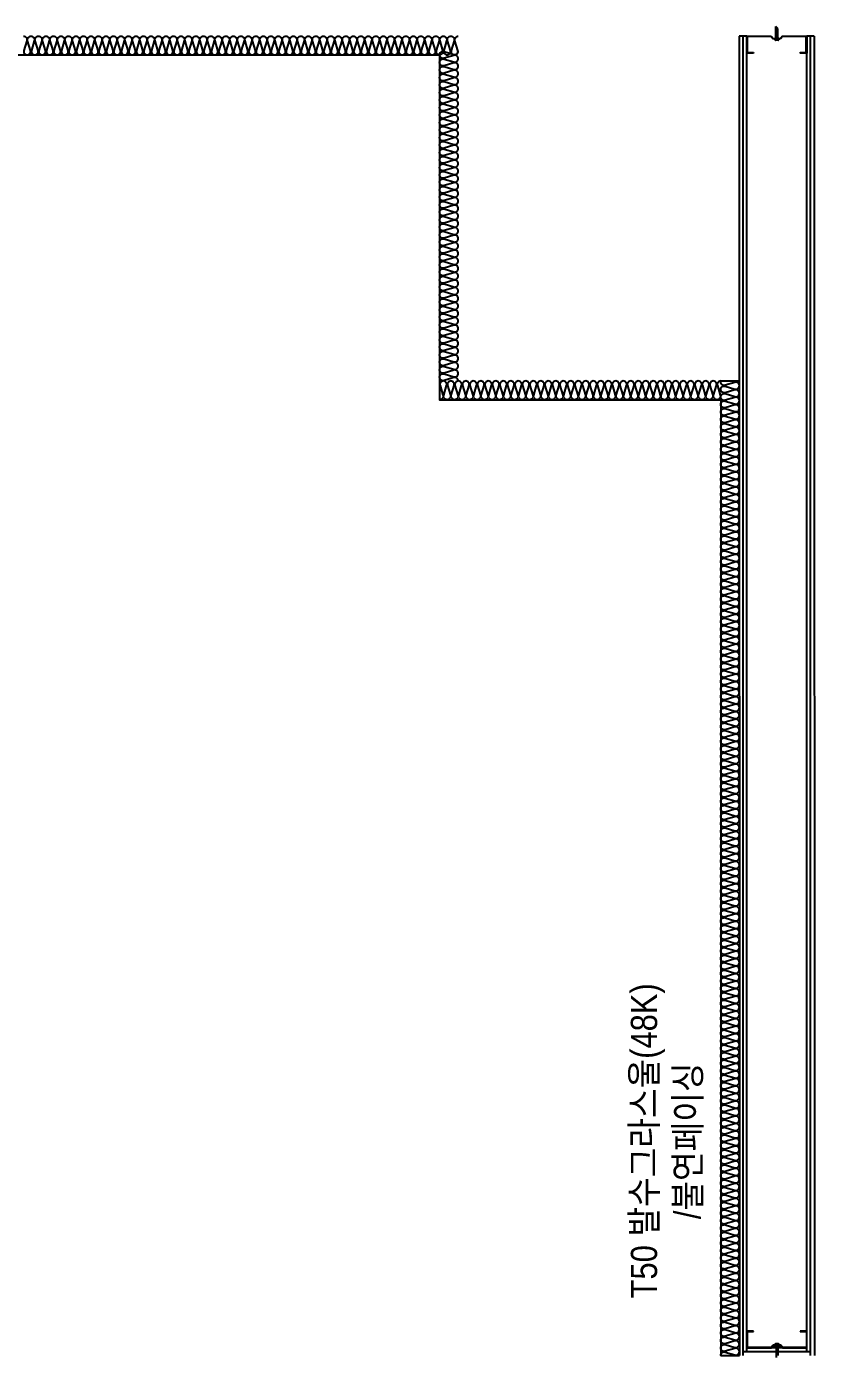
# Model space of a CAD drawing. Header units: millimetres. Extents: x 17311 to 801382, y -242618 to -104888.
# Drawn here: x 358759 to 360861, y -173029 to -169484 of the extents above; entities that cross this region are included whole.
import ezdxf
from ezdxf.enums import TextEntityAlignment as Align

# ---------------------------------------------------------------- set-up
doc = ezdxf.new("R2010")
doc.units = ezdxf.units.MM
doc.header["$LTSCALE"] = 250
for name, color, linetype in [('8입면선', 8, 'Continuous'), ('A-WALL-D', 7, 'Continuous'), ('GAGAM-DT', 7, 'Continuous'), ('ISL', 251, 'Continuous'), ('입면', 7, 'Continuous')]:
    doc.layers.add(name, color=color, linetype=linetype)
doc.layers.add('NOPLOT-단열', color=225, linetype='Continuous', plot=False)
doc.styles.add('Gdim', font='')
doc.styles.get('Gdim').set_extended_font_data('Dotum')

# ---------------------------------------------------------------- blocks, each defined once
blk = doc.blocks.new('*U91')
at = {"layer": '8입면선', "color": 8}
for p, q in [((10, 0), (9.6, 3520)), ((190, 0), (189.6, 3520)), ((190, 10), (10, 10))]:
    blk.add_line(p, q, dxfattribs=at)
at = {"layer": 'A-WALL-D'}
for p, q in [((-0.4, 3520), (0, 0)), ((19.6, 3520), (-0.4, 3520)), ((20, 10), (19.6, 3520)), ((180, 10), (179.6, 3520)), ((199.6, 3520), (179.6, 3520)), ((199.6, 3520), (200, 0)), ((180, 20), (20, 20))]:
    blk.add_line(p, q, dxfattribs=at)
at = {"layer": 'GAGAM-DT', "color": 8}
for p, q in [((97.3, 3514.2), (97.3, 3545.6)), ((102.3, 3540.1), (97.3, 3545.6)), ((104.8, 3514.2), (94.8, 3514.2)), ((94.8, 3514.2), (94.8, 3510.7)), ((97.3, 3514.2), (97.3, 3509.2)), ((102.3, 3514.2), (102.3, 3540.1)), ((102.3, 3514.2), (102.3, 3509.2)), ((104.8, 3514.2), (104.8, 3510.7)), ((103.2, 3509.2), (96.3, 3509.2)), ((95.1, 25.8), (95.1, 29.3)), ((105.1, 25.8), (95.1, 25.8)), ((103.6, 30.8), (96.7, 30.8)), ((97.6, 25.8), (97.6, 30.8)), ((97.6, 25.8), (97.6, -5.6)), ((102.6, 25.8), (102.6, 30.8)), ((102.6, 25.8), (102.6, -0.1)), ((105.1, 25.8), (105.1, 29.3))]:
    blk.add_line(p, q, dxfattribs=at)
for centre, start, end in [((96.3, 3510.7), 180, 270), ((103.2, 3510.7), 270, 0), ((96.7, 29.3), 90, 180), ((103.6, 29.3), 0, 90)]:
    blk.add_arc(centre, 1.51, start, end, dxfattribs=at)
at = {"layer": '입면', "color": 6}
for p, q in [((19.6, 3475), (19.6, 3520)), ((19.6, 3520), (85, 3520)), ((84.4, 3518.8), (20.8, 3518.8)), ((20.8, 3518.8), (20.8, 3476.2)), ((89.4, 3513), (84.4, 3518.8)), ((85, 3520), (89.9, 3514.2)), ((109.9, 3513), (89.4, 3513)), ((89.9, 3514.2), (109.3, 3514.2)), ((109.3, 3514.2), (114.3, 3520)), ((114.8, 3518.8), (109.9, 3513)), ((114.3, 3520), (179.6, 3520)), ((178.4, 3518.8), (114.8, 3518.8)), ((178.4, 3476.2), (178.4, 3518.8)), ((179.6, 3520), (179.6, 3475)), ((37.5, 3475), (19.6, 3475)), ((20.8, 3476.2), (37.5, 3476.2)), ((37.5, 3476.2), (37.5, 3475)), ((161.8, 3475), (161.8, 3476.2)), ((161.8, 3476.2), (178.4, 3476.2)), ((179.6, 3475), (161.8, 3475)), ((37.8, 65), (20, 65)), ((20, 65), (20, 20)), ((21.2, 21.2), (21.2, 63.8)), ((21.2, 63.8), (37.8, 63.8)), ((37.8, 63.8), (37.8, 65)), ((180, 65), (162.2, 65)), ((162.2, 65), (162.2, 63.8)), ((162.2, 63.8), (178.8, 63.8)), ((178.8, 63.8), (178.8, 21.2)), ((180, 20), (180, 65)), ((20, 20), (85.3, 20)), ((84.8, 21.2), (21.2, 21.2)), ((89.8, 27), (84.8, 21.2)), ((85.3, 20), (90.3, 25.8)), ((110.2, 27), (89.8, 27)), ((90.3, 25.8), (109.7, 25.8)), ((109.7, 25.8), (114.7, 20)), ((115.2, 21.2), (110.2, 27)), ((114.7, 20), (180, 20)), ((178.8, 21.2), (115.2, 21.2))]:
    blk.add_line(p, q, dxfattribs=at)

msp = doc.modelspace()

# ---------------------------------------------------------------- linework, layer by layer
at = {"layer": 'ISL'}
msp.add_line((360610.7, -170429.5), (360660.3, -170429.5), dxfattribs=at)
for points in [[(358750.7, -169509.5, -0.509267), (358759.5, -169521.6), (358751.8, -169547.4, 1.372593), (358769.5, -169547.4), (358761.8, -169521.6, -0.509267), (358770.7, -169509.5, -0.509267), (358779.5, -169521.6), (358771.8, -169547.4, 1.372593), (358789.5, -169547.4), (358781.8, -169521.6, -0.509267), (358790.7, -169509.5, -0.509267), (358799.5, -169521.6), (358791.8, -169547.4, 1.372593), (358809.5, -169547.4), (358801.8, -169521.6, -0.509267), (358810.7, -169509.5, -0.509267), (358819.5, -169521.6), (358811.8, -169547.4, 1.372593), (358829.5, -169547.4), (358821.8, -169521.6, -0.509267), (358830.7, -169509.5, -0.509267), (358839.5, -169521.6), (358831.8, -169547.4, 1.372593), (358849.5, -169547.4), (358841.8, -169521.6, -0.509267), (358850.7, -169509.5, -0.509267), (358859.5, -169521.6), (358851.8, -169547.4, 1.372593), (358869.5, -169547.4), (358861.8, -169521.6, -0.509267), (358870.7, -169509.5, -0.509267), (358879.5, -169521.6), (358871.8, -169547.4, 1.372593), (358889.5, -169547.4), (358881.8, -169521.6, -0.509267), (358890.7, -169509.5, -0.509267), (358899.5, -169521.6), (358891.8, -169547.4, 1.372593), (358909.5, -169547.4), (358901.8, -169521.6, -0.509267), (358910.7, -169509.5, -0.509267), (358919.5, -169521.6), (358911.8, -169547.4, 1.372593), (358929.5, -169547.4), (358921.8, -169521.6, -0.509267), (358930.7, -169509.5, -0.509267), (358939.5, -169521.6), (358931.8, -169547.4, 1.372593), (358949.5, -169547.4), (358941.8, -169521.6, -0.509267), (358950.7, -169509.5, -0.509267), (358959.5, -169521.6), (358951.8, -169547.4, 1.372593), (358969.5, -169547.4), (358961.8, -169521.6, -0.509267), (358970.7, -169509.5, -0.509267), (358979.5, -169521.6), (358971.8, -169547.4, 1.372593), (358989.5, -169547.4), (358981.8, -169521.6, -0.509267), (358990.7, -169509.5, -0.509267), (358999.5, -169521.6), (358991.8, -169547.4, 1.372593), (359009.5, -169547.4), (359001.8, -169521.6, -0.509267), (359010.7, -169509.5, -0.509267), (359019.5, -169521.6), (359011.8, -169547.4, 1.372593), (359029.5, -169547.4), (359021.8, -169521.6, -0.509267), (359030.7, -169509.5, -0.509267), (359039.5, -169521.6), (359031.8, -169547.4, 1.372593), (359049.5, -169547.4), (359041.8, -169521.6, -0.509267), (359050.7, -169509.5, -0.509267), (359059.5, -169521.6), (359051.8, -169547.4, 1.372593), (359069.5, -169547.4), (359061.8, -169521.6, -0.509267), (359070.7, -169509.5, -0.509267), (359079.5, -169521.6), (359071.8, -169547.4, 1.372593), (359089.5, -169547.4), (359081.8, -169521.6, -0.509267), (359090.7, -169509.5, -0.509267), (359099.5, -169521.6), (359091.8, -169547.4, 1.372593), (359109.5, -169547.4), (359101.8, -169521.6, -0.509267), (359110.7, -169509.5, -0.509267), (359119.5, -169521.6), (359111.8, -169547.4, 1.372593), (359129.5, -169547.4), (359121.8, -169521.6, -0.509267), (359130.7, -169509.5, -0.509267), (359139.5, -169521.6), (359131.8, -169547.4, 1.372593), (359149.5, -169547.4), (359141.8, -169521.6, -0.509267), (359150.7, -169509.5, -0.509267), (359159.5, -169521.6), (359151.8, -169547.4, 1.372593), (359169.5, -169547.4), (359161.8, -169521.6, -0.509267), (359170.7, -169509.5, -0.509267), (359179.5, -169521.6), (359171.8, -169547.4, 1.372593), (359189.5, -169547.4), (359181.8, -169521.6, -0.509267), (359190.7, -169509.5, -0.509267), (359199.5, -169521.6), (359191.8, -169547.4, 1.372593), (359209.5, -169547.4), (359201.8, -169521.6, -0.509267), (359210.7, -169509.5, -0.509267), (359219.5, -169521.6), (359211.8, -169547.4, 1.372593), (359229.5, -169547.4), (359221.8, -169521.6, -0.509267), (359230.7, -169509.5, -0.509267), (359239.5, -169521.6), (359231.8, -169547.4, 1.372593), (359249.5, -169547.4), (359241.8, -169521.6, -0.509267), (359250.7, -169509.5, -0.509267), (359259.5, -169521.6), (359251.8, -169547.4, 1.372593), (359269.5, -169547.4), (359261.8, -169521.6, -0.509267), (359270.7, -169509.5, -0.509267), (359279.5, -169521.6), (359271.8, -169547.4, 1.372593), (359289.5, -169547.4), (359281.8, -169521.6, -0.509267), (359290.7, -169509.5, -0.509267), (359299.5, -169521.6), (359291.8, -169547.4, 1.372593), (359309.5, -169547.4), (359301.8, -169521.6, -0.509267), (359310.7, -169509.5, -0.509267), (359319.5, -169521.6), (359311.8, -169547.4, 1.372593), (359329.5, -169547.4), (359321.8, -169521.6, -0.509267), (359330.7, -169509.5, -0.509267), (359339.5, -169521.6), (359331.8, -169547.4, 1.372593), (359349.5, -169547.4), (359341.8, -169521.6, -0.509267), (359350.7, -169509.5, -0.509267), (359359.5, -169521.6), (359351.8, -169547.4, 1.372593), (359369.5, -169547.4), (359361.8, -169521.6, -0.509267), (359370.7, -169509.5, -0.509267), (359379.5, -169521.6), (359371.8, -169547.4, 1.372593), (359389.5, -169547.4), (359381.8, -169521.6, -0.509267), (359390.7, -169509.5, -0.509267), (359399.5, -169521.6), (359391.8, -169547.4, 1.372593), (359409.5, -169547.4), (359401.8, -169521.6, -0.509267), (359410.7, -169509.5, -0.509267), (359419.5, -169521.6), (359411.8, -169547.4, 1.372593), (359429.5, -169547.4), (359421.8, -169521.6, -0.509267), (359430.7, -169509.5, -0.509267), (359439.5, -169521.6), (359431.8, -169547.4, 1.372593), (359449.5, -169547.4), (359441.8, -169521.6, -0.509267), (359450.7, -169509.5, -0.509267), (359459.5, -169521.6), (359451.8, -169547.4, 1.372593), (359469.5, -169547.4), (359461.8, -169521.6, -0.509267), (359470.7, -169509.5, -0.509267), (359479.5, -169521.6), (359471.8, -169547.4, 1.372593), (359489.5, -169547.4), (359481.8, -169521.6, -0.509267), (359490.7, -169509.5, -0.509267), (359499.5, -169521.6), (359491.8, -169547.4, 1.372593), (359509.5, -169547.4), (359501.8, -169521.6, -0.509267), (359510.7, -169509.5, -0.509267), (359519.5, -169521.6), (359511.8, -169547.4, 1.372593), (359529.5, -169547.4), (359521.8, -169521.6, -0.509267), (359530.7, -169509.5, -0.509267), (359539.5, -169521.6), (359531.8, -169547.4, 1.372593), (359549.5, -169547.4), (359541.8, -169521.6, -0.509267), (359550.7, -169509.5, -0.509267), (359559.5, -169521.6), (359551.8, -169547.4, 1.372593), (359569.5, -169547.4), (359561.8, -169521.6, -0.509267), (359570.7, -169509.5, -0.509267), (359579.5, -169521.6), (359571.8, -169547.4, 1.372593), (359589.5, -169547.4), (359581.8, -169521.6, -0.509267), (359590.7, -169509.5, -0.509267), (359599.5, -169521.6), (359591.8, -169547.4, 1.372593), (359609.5, -169547.4), (359601.8, -169521.6, -0.509267), (359610.7, -169509.5, -0.509267), (359619.5, -169521.6), (359611.8, -169547.4, 1.372593), (359629.5, -169547.4), (359621.8, -169521.6, -0.509267), (359630.7, -169509.5, -0.509267), (359639.5, -169521.6), (359631.8, -169547.4, 1.372593), (359649.5, -169547.4), (359641.8, -169521.6, -0.509267), (359650.7, -169509.5, -0.509267), (359659.5, -169521.6), (359651.8, -169547.4, 1.372593), (359669.5, -169547.4), (359661.8, -169521.6, -0.509267), (359670.7, -169509.5, -0.509267), (359679.5, -169521.6), (359671.8, -169547.4, 1.372593), (359689.5, -169547.4), (359681.8, -169521.6, -0.509267), (359690.7, -169509.5, -0.509267), (359699.5, -169521.6), (359691.8, -169547.4, 1.372593), (359709.5, -169547.4), (359701.8, -169521.6, -0.509267), (359710.7, -169509.5, -0.509267), (359719.5, -169521.6), (359711.8, -169547.4, 1.372593), (359729.5, -169547.4), (359721.8, -169521.6, -0.509267), (359730.7, -169509.5, -0.509267), (359739.5, -169521.6), (359731.8, -169547.4, 1.372593), (359749.5, -169547.4), (359741.8, -169521.6, -0.509267), (359750.7, -169509.5, -0.509267), (359759.5, -169521.6), (359751.8, -169547.4, 1.372593), (359769.5, -169547.4), (359761.8, -169521.6, -0.509267), (359770.7, -169509.5, -0.509267), (359779.5, -169521.6), (359771.8, -169547.4, 1.372593), (359789.5, -169547.4), (359781.8, -169521.6, -0.509267), (359790.7, -169509.5, -0.509267), (359799.5, -169521.6), (359791.8, -169547.4, 1.372593), (359809.5, -169547.4), (359801.8, -169521.6, -0.509267), (359810.7, -169509.5, -0.509267), (359819.5, -169521.6), (359811.8, -169547.4, 1.372593), (359829.5, -169547.4), (359821.8, -169521.6, -0.509267), (359830.7, -169509.5, -0.509267), (359839.5, -169521.6), (359831.8, -169547.4, 1.372593), (359849.5, -169547.4), (359841.8, -169521.6, -0.509267), (359850.7, -169509.5, -0.509267), (359859.5, -169521.6), (359851.8, -169547.4, 1.372593), (359869.5, -169547.4), (359861.8, -169521.6, -0.509267), (359870.7, -169509.5, -0.509267), (359879.5, -169521.6), (359871.8, -169547.4, 1.372593), (359889.5, -169547.4), (359881.8, -169521.6, -0.509267), (359890.7, -169509.5, -0.509267), (359899.5, -169521.6), (359891.8, -169547.4, 1.372593), (359909.5, -169547.4), (359901.8, -169521.6, -0.509267), (359910.7, -169509.5)], [(359910.7, -170429.5, 0.509267), (359898.5, -170420.6), (359872.8, -170428.3, -1.372593), (359872.8, -170410.6), (359898.5, -170418.3, 0.509267), (359910.7, -170409.5, 0.509267), (359898.5, -170400.6), (359872.8, -170408.3, -1.372593), (359872.8, -170390.6), (359898.5, -170398.3, 0.509267), (359910.7, -170389.5, 0.509267), (359898.5, -170380.6), (359872.8, -170388.3, -1.372593), (359872.8, -170370.6), (359898.5, -170378.3, 0.509267), (359910.7, -170369.5, 0.509267), (359898.5, -170360.6), (359872.8, -170368.3, -1.372593), (359872.8, -170350.6), (359898.5, -170358.3, 0.509267), (359910.7, -170349.5, 0.509267), (359898.5, -170340.6), (359872.8, -170348.3, -1.372593), (359872.8, -170330.6), (359898.5, -170338.3, 0.509267), (359910.7, -170329.5, 0.509267), (359898.5, -170320.6), (359872.8, -170328.3, -1.372593), (359872.8, -170310.6), (359898.5, -170318.3, 0.509267), (359910.7, -170309.5, 0.509267), (359898.5, -170300.6), (359872.8, -170308.3, -1.372593), (359872.8, -170290.6), (359898.5, -170298.3, 0.509267), (359910.7, -170289.5, 0.509267), (359898.5, -170280.6), (359872.8, -170288.3, -1.372593), (359872.8, -170270.6), (359898.5, -170278.3, 0.509267), (359910.7, -170269.5, 0.509267), (359898.5, -170260.6), (359872.8, -170268.3, -1.372593), (359872.8, -170250.6), (359898.5, -170258.3, 0.509267), (359910.7, -170249.5, 0.509267), (359898.5, -170240.6), (359872.8, -170248.3, -1.372593), (359872.8, -170230.6), (359898.5, -170238.3, 0.509267), (359910.7, -170229.5, 0.509267), (359898.5, -170220.6), (359872.8, -170228.3, -1.372593), (359872.8, -170210.6), (359898.5, -170218.3, 0.509267), (359910.7, -170209.5, 0.509267), (359898.5, -170200.6), (359872.8, -170208.3, -1.372593), (359872.8, -170190.6), (359898.5, -170198.3, 0.509267), (359910.7, -170189.5, 0.509267), (359898.5, -170180.6), (359872.8, -170188.3, -1.372593), (359872.8, -170170.6), (359898.5, -170178.3, 0.509267), (359910.7, -170169.5, 0.509267), (359898.5, -170160.6), (359872.8, -170168.3, -1.372593), (359872.8, -170150.6), (359898.5, -170158.3, 0.509267), (359910.7, -170149.5, 0.509267), (359898.5, -170140.6), (359872.8, -170148.3, -1.372593), (359872.8, -170130.6), (359898.5, -170138.3, 0.509267), (359910.7, -170129.5, 0.509267), (359898.5, -170120.6), (359872.8, -170128.3, -1.372593), (359872.8, -170110.6), (359898.5, -170118.3, 0.509267), (359910.7, -170109.5, 0.509267), (359898.5, -170100.6), (359872.8, -170108.3, -1.372593), (359872.8, -170090.6), (359898.5, -170098.3, 0.509267), (359910.7, -170089.5, 0.509267), (359898.5, -170080.6), (359872.8, -170088.3, -1.372593), (359872.8, -170070.6), (359898.5, -170078.3, 0.509267), (359910.7, -170069.5, 0.509267), (359898.5, -170060.6), (359872.8, -170068.3, -1.372593), (359872.8, -170050.6), (359898.5, -170058.3, 0.509267), (359910.7, -170049.5, 0.509267), (359898.5, -170040.6), (359872.8, -170048.3, -1.372593), (359872.8, -170030.6), (359898.5, -170038.3, 0.509267), (359910.7, -170029.5, 0.509267), (359898.5, -170020.6), (359872.8, -170028.3, -1.372593), (359872.8, -170010.6), (359898.5, -170018.3, 0.509267), (359910.7, -170009.5, 0.509267), (359898.5, -170000.6), (359872.8, -170008.3, -1.372593), (359872.8, -169990.6), (359898.5, -169998.3, 0.509267), (359910.7, -169989.5, 0.509267), (359898.5, -169980.6), (359872.8, -169988.3, -1.372593), (359872.8, -169970.6), (359898.5, -169978.3, 0.509267), (359910.7, -169969.5, 0.509267), (359898.5, -169960.6), (359872.8, -169968.3, -1.372593), (359872.8, -169950.6), (359898.5, -169958.3, 0.509267), (359910.7, -169949.5, 0.509267), (359898.5, -169940.6), (359872.8, -169948.3, -1.372593), (359872.8, -169930.6), (359898.5, -169938.3, 0.509267), (359910.7, -169929.5, 0.509267), (359898.5, -169920.6), (359872.8, -169928.3, -1.372593), (359872.8, -169910.6), (359898.5, -169918.3, 0.509267), (359910.7, -169909.5, 0.509267), (359898.5, -169900.6), (359872.8, -169908.3, -1.372593), (359872.8, -169890.6), (359898.5, -169898.3, 0.509267), (359910.7, -169889.5, 0.509267), (359898.5, -169880.6), (359872.8, -169888.3, -1.372593), (359872.8, -169870.6), (359898.5, -169878.3, 0.509267), (359910.7, -169869.5, 0.509267), (359898.5, -169860.6), (359872.8, -169868.3, -1.372593), (359872.8, -169850.6), (359898.5, -169858.3, 0.509267), (359910.7, -169849.5, 0.509267), (359898.5, -169840.6), (359872.8, -169848.3, -1.372593), (359872.8, -169830.6), (359898.5, -169838.3, 0.509267), (359910.7, -169829.5, 0.509267), (359898.5, -169820.6), (359872.8, -169828.3, -1.372593), (359872.8, -169810.6), (359898.5, -169818.3, 0.509267), (359910.7, -169809.5, 0.509267), (359898.5, -169800.6), (359872.8, -169808.3, -1.372593), (359872.8, -169790.6), (359898.5, -169798.3, 0.509267), (359910.7, -169789.5, 0.509267), (359898.5, -169780.6), (359872.8, -169788.3, -1.372593), (359872.8, -169770.6), (359898.5, -169778.3, 0.509267), (359910.7, -169769.5, 0.509267), (359898.5, -169760.6), (359872.8, -169768.3, -1.372593), (359872.8, -169750.6), (359898.5, -169758.3, 0.509267), (359910.7, -169749.5, 0.509267), (359898.5, -169740.6), (359872.8, -169748.3, -1.372593), (359872.8, -169730.6), (359898.5, -169738.3, 0.509267), (359910.7, -169729.5, 0.509267), (359898.5, -169720.6), (359872.8, -169728.3, -1.372593), (359872.8, -169710.6), (359898.5, -169718.3, 0.509267), (359910.7, -169709.5, 0.509267), (359898.5, -169700.6), (359872.8, -169708.3, -1.372593), (359872.8, -169690.6), (359898.5, -169698.3, 0.509267), (359910.7, -169689.5, 0.509267), (359898.5, -169680.6), (359872.8, -169688.3, -1.372593), (359872.8, -169670.6), (359898.5, -169678.3, 0.509267), (359910.7, -169669.5, 0.509267), (359898.5, -169660.6), (359872.8, -169668.3, -1.372593), (359872.8, -169650.6), (359898.5, -169658.3, 0.509267), (359910.7, -169649.5, 0.509267), (359898.5, -169640.6), (359872.8, -169648.3, -1.372593), (359872.8, -169630.6), (359898.5, -169638.3, 0.509267), (359910.7, -169629.5, 0.509267), (359898.5, -169620.6), (359872.8, -169628.3, -1.372593), (359872.8, -169610.6), (359898.5, -169618.3, 0.509267), (359910.7, -169609.5, 0.509267), (359898.5, -169600.6), (359872.8, -169608.3, -1.372593), (359872.8, -169590.6), (359898.5, -169598.3, 0.509267), (359910.7, -169589.5, 0.509267), (359898.5, -169580.6), (359872.8, -169588.3, -1.372593), (359872.8, -169570.6), (359898.5, -169578.3, 0.509267), (359910.7, -169569.5, 0.509267), (359898.5, -169560.6), (359872.8, -169568.3, -1.372593), (359872.8, -169550.6), (359898.5, -169558.3, 0.509267), (359910.7, -169549.5)], [(360610.7, -170429.5, 0.509267), (360601.8, -170441.6), (360609.5, -170467.4, -1.372593), (360591.8, -170467.4), (360599.5, -170441.6, 0.509267), (360590.7, -170429.5, 0.509267), (360581.8, -170441.6), (360589.5, -170467.4, -1.372593), (360571.8, -170467.4), (360579.5, -170441.6, 0.509267), (360570.7, -170429.5, 0.509267), (360561.8, -170441.6), (360569.5, -170467.4, -1.372593), (360551.8, -170467.4), (360559.5, -170441.6, 0.509267), (360550.7, -170429.5, 0.509267), (360541.8, -170441.6), (360549.5, -170467.4, -1.372593), (360531.8, -170467.4), (360539.5, -170441.6, 0.509267), (360530.7, -170429.5, 0.509267), (360521.8, -170441.6), (360529.5, -170467.4, -1.372593), (360511.8, -170467.4), (360519.5, -170441.6, 0.509267), (360510.7, -170429.5, 0.509267), (360501.8, -170441.6), (360509.5, -170467.4, -1.372593), (360491.8, -170467.4), (360499.5, -170441.6, 0.509267), (360490.7, -170429.5, 0.509267), (360481.8, -170441.6), (360489.5, -170467.4, -1.372593), (360471.8, -170467.4), (360479.5, -170441.6, 0.509267), (360470.7, -170429.5, 0.509267), (360461.8, -170441.6), (360469.5, -170467.4, -1.372593), (360451.8, -170467.4), (360459.5, -170441.6, 0.509267), (360450.7, -170429.5, 0.509267), (360441.8, -170441.6), (360449.5, -170467.4, -1.372593), (360431.8, -170467.4), (360439.5, -170441.6, 0.509267), (360430.7, -170429.5, 0.509267), (360421.8, -170441.6), (360429.5, -170467.4, -1.372593), (360411.8, -170467.4), (360419.5, -170441.6, 0.509267), (360410.7, -170429.5, 0.509267), (360401.8, -170441.6), (360409.5, -170467.4, -1.372593), (360391.8, -170467.4), (360399.5, -170441.6, 0.509267), (360390.7, -170429.5, 0.509267), (360381.8, -170441.6), (360389.5, -170467.4, -1.372593), (360371.8, -170467.4), (360379.5, -170441.6, 0.509267), (360370.7, -170429.5, 0.509267), (360361.8, -170441.6), (360369.5, -170467.4, -1.372593), (360351.8, -170467.4), (360359.5, -170441.6, 0.509267), (360350.7, -170429.5, 0.509267), (360341.8, -170441.6), (360349.5, -170467.4, -1.372593), (360331.8, -170467.4), (360339.5, -170441.6, 0.509267), (360330.7, -170429.5, 0.509267), (360321.8, -170441.6), (360329.5, -170467.4, -1.372593), (360311.8, -170467.4), (360319.5, -170441.6, 0.509267), (360310.7, -170429.5, 0.509267), (360301.8, -170441.6), (360309.5, -170467.4, -1.372593), (360291.8, -170467.4), (360299.5, -170441.6, 0.509267), (360290.7, -170429.5, 0.509267), (360281.8, -170441.6), (360289.5, -170467.4, -1.372593), (360271.8, -170467.4), (360279.5, -170441.6, 0.509267), (360270.7, -170429.5, 0.509267), (360261.8, -170441.6), (360269.5, -170467.4, -1.372593), (360251.8, -170467.4), (360259.5, -170441.6, 0.509267), (360250.7, -170429.5, 0.509267), (360241.8, -170441.6), (360249.5, -170467.4, -1.372593), (360231.8, -170467.4), (360239.5, -170441.6, 0.509267), (360230.7, -170429.5, 0.509267), (360221.8, -170441.6), (360229.5, -170467.4, -1.372593), (360211.8, -170467.4), (360219.5, -170441.6, 0.509267), (360210.7, -170429.5, 0.509267), (360201.8, -170441.6), (360209.5, -170467.4, -1.372593), (360191.8, -170467.4), (360199.5, -170441.6, 0.509267), (360190.7, -170429.5, 0.509267), (360181.8, -170441.6), (360189.5, -170467.4, -1.372593), (360171.8, -170467.4), (360179.5, -170441.6, 0.509267), (360170.7, -170429.5, 0.509267), (360161.8, -170441.6), (360169.5, -170467.4, -1.372593), (360151.8, -170467.4), (360159.5, -170441.6, 0.509267), (360150.7, -170429.5, 0.509267), (360141.8, -170441.6), (360149.5, -170467.4, -1.372593), (360131.8, -170467.4), (360139.5, -170441.6, 0.509267), (360130.7, -170429.5, 0.509267), (360121.8, -170441.6), (360129.5, -170467.4, -1.372593), (360111.8, -170467.4), (360119.5, -170441.6, 0.509267), (360110.7, -170429.5, 0.509267), (360101.8, -170441.6), (360109.5, -170467.4, -1.372593), (360091.8, -170467.4), (360099.5, -170441.6, 0.509267), (360090.7, -170429.5, 0.509267), (360081.8, -170441.6), (360089.5, -170467.4, -1.372593), (360071.8, -170467.4), (360079.5, -170441.6, 0.509267), (360070.7, -170429.5, 0.509267), (360061.8, -170441.6), (360069.5, -170467.4, -1.372593), (360051.8, -170467.4), (360059.5, -170441.6, 0.509267), (360050.7, -170429.5, 0.509267), (360041.8, -170441.6), (360049.5, -170467.4, -1.372593), (360031.8, -170467.4), (360039.5, -170441.6, 0.509267), (360030.7, -170429.5, 0.509267), (360021.8, -170441.6), (360029.5, -170467.4, -1.372593), (360011.8, -170467.4), (360019.5, -170441.6, 0.509267), (360010.7, -170429.5, 0.509267), (360001.8, -170441.6), (360009.5, -170467.4, -1.372593), (359991.8, -170467.4), (359999.5, -170441.6, 0.509267), (359990.7, -170429.5, 0.509267), (359981.8, -170441.6), (359989.5, -170467.4, -1.372593), (359971.8, -170467.4), (359979.5, -170441.6, 0.509267), (359970.7, -170429.5, 0.509267), (359961.8, -170441.6), (359969.5, -170467.4, -1.372593), (359951.8, -170467.4), (359959.5, -170441.6, 0.509267), (359950.7, -170429.5, 0.509267), (359941.8, -170441.6), (359949.5, -170467.4, -1.372593), (359931.8, -170467.4), (359939.5, -170441.6, 0.509267), (359930.7, -170429.5, 0.509267), (359921.8, -170441.6), (359929.5, -170467.4, -1.372593), (359911.8, -170467.4), (359919.5, -170441.6, 0.509267), (359910.7, -170429.5, 0.509267), (359901.8, -170441.6), (359909.5, -170467.4, -1.372593), (359891.8, -170467.4), (359899.5, -170441.6, 0.509267), (359890.7, -170429.5, 0.509267), (359881.8, -170441.6), (359889.5, -170467.4, -1.372593), (359871.8, -170467.4), (359879.5, -170441.6, 0.509267), (359870.7, -170429.5, 0.509267), (359861.8, -170441.6), (359869.5, -170467.4, -0.508361), (359860.7, -170479.5, -0.508361)], [(360610.7, -173029.5, -0.509215), (360622.8, -173020.6), (360648.5, -173028.3, 1.372593), (360648.5, -173010.7), (360622.8, -173018.3, -0.509319), (360610.7, -173009.5, -0.509215), (360622.8, -173000.7), (360648.5, -173008.3, 1.372593), (360648.5, -172990.7), (360622.8, -172998.3, -0.509319), (360610.7, -172989.5, -0.509215), (360622.8, -172980.7), (360648.5, -172988.3, 1.372593), (360648.5, -172970.7), (360622.8, -172978.4, -0.509319), (360610.7, -172969.5, -0.509215), (360622.8, -172960.7), (360648.5, -172968.4, 1.372593), (360648.5, -172950.7), (360622.8, -172958.4, -0.509319), (360610.7, -172949.6, -0.509215), (360622.8, -172940.7), (360648.5, -172948.4, 1.372593), (360648.5, -172930.7), (360622.8, -172938.4, -0.509319), (360610.7, -172929.6, -0.509215), (360622.8, -172920.8), (360648.5, -172928.4, 1.372593), (360648.5, -172910.8), (360622.8, -172918.4, -0.509319), (360610.7, -172909.6, -0.509215), (360622.8, -172900.8), (360648.5, -172908.4, 1.372593), (360648.5, -172890.8), (360622.8, -172898.4, -0.509319), (360610.7, -172889.6, -0.509215), (360622.8, -172880.8), (360648.5, -172888.4, 1.372593), (360648.5, -172870.8), (360622.8, -172878.5, -0.509319), (360610.7, -172869.6, -0.509215), (360622.8, -172860.8), (360648.5, -172868.5, 1.372593), (360648.5, -172850.8), (360622.8, -172858.5, -0.509319), (360610.7, -172849.7, -0.509215), (360622.8, -172840.8), (360648.5, -172848.5, 1.372593), (360648.5, -172830.8), (360622.8, -172838.5, -0.509319), (360610.7, -172829.7, -0.509215), (360622.8, -172820.9), (360648.5, -172828.5, 1.372593), (360648.5, -172810.9), (360622.8, -172818.5, -0.509319), (360610.7, -172809.7, -0.509215), (360622.8, -172800.9), (360648.5, -172808.5, 1.372593), (360648.5, -172790.9), (360622.8, -172798.5, -0.509319), (360610.7, -172789.7, -0.509215), (360622.8, -172780.9), (360648.5, -172788.5, 1.372593), (360648.5, -172770.9), (360622.8, -172778.6, -0.509319), (360610.7, -172769.7, -0.509215), (360622.8, -172760.9), (360648.5, -172768.6, 1.372593), (360648.5, -172750.9), (360622.8, -172758.6, -0.509319), (360610.7, -172749.8, -0.509215), (360622.8, -172740.9), (360648.5, -172748.6, 1.372593), (360648.5, -172730.9), (360622.8, -172738.6, -0.509319), (360610.7, -172729.8, -0.509215), (360622.8, -172721), (360648.5, -172728.6, 1.372593), (360648.5, -172711), (360622.8, -172718.6, -0.509319), (360610.7, -172709.8, -0.509215), (360622.8, -172701), (360648.5, -172708.6, 1.372593), (360648.5, -172691), (360622.8, -172698.6, -0.509319), (360610.7, -172689.8, -0.509215), (360622.8, -172681), (360648.5, -172688.6, 1.372593), (360648.5, -172671), (360622.8, -172678.7, -0.509319), (360610.7, -172669.8, -0.509215), (360622.8, -172661), (360648.5, -172668.7, 1.372593), (360648.5, -172651), (360622.8, -172658.7, -0.509319), (360610.7, -172649.9, -0.509215), (360622.8, -172641), (360648.5, -172648.7, 1.372593), (360648.5, -172631), (360622.8, -172638.7, -0.509319), (360610.7, -172629.9, -0.509215), (360622.8, -172621.1), (360648.5, -172628.7, 1.372593), (360648.5, -172611.1), (360622.8, -172618.7, -0.509319), (360610.7, -172609.9, -0.509215), (360622.8, -172601.1), (360648.5, -172608.7, 1.372593), (360648.5, -172591.1), (360622.8, -172598.7, -0.509319), (360610.7, -172589.9, -0.509215), (360622.8, -172581.1), (360648.5, -172588.7, 1.372593), (360648.5, -172571.1), (360622.8, -172578.8, -0.509319), (360610.7, -172569.9, -0.509215), (360622.8, -172561.1), (360648.5, -172568.8, 1.372593), (360648.5, -172551.1), (360622.8, -172558.8, -0.509319), (360610.7, -172550, -0.509215), (360622.8, -172541.1), (360648.5, -172548.8, 1.372593), (360648.5, -172531.1), (360622.8, -172538.8, -0.509319), (360610.7, -172530, -0.509215), (360622.8, -172521.2), (360648.5, -172528.8, 1.372593), (360648.5, -172511.2), (360622.8, -172518.8, -0.509319), (360610.7, -172510, -0.509215), (360622.8, -172501.2), (360648.5, -172508.8, 1.372593), (360648.5, -172491.2), (360622.8, -172498.8, -0.509319), (360610.7, -172490, -0.509215), (360622.8, -172481.2), (360648.5, -172488.9, 1.372593), (360648.5, -172471.2), (360622.8, -172478.9, -0.509319), (360610.7, -172470, -0.509215), (360622.8, -172461.2), (360648.5, -172468.9, 1.372593), (360648.5, -172451.2), (360622.8, -172458.9, -0.509319), (360610.7, -172450.1, -0.509215), (360622.8, -172441.2), (360648.5, -172448.9, 1.372593), (360648.5, -172431.2), (360622.8, -172438.9, -0.509319), (360610.7, -172430.1, -0.509215), (360622.8, -172421.3), (360648.5, -172428.9, 1.372593), (360648.5, -172411.3), (360622.8, -172418.9, -0.509319), (360610.7, -172410.1, -0.509215), (360622.8, -172401.3), (360648.5, -172408.9, 1.372593), (360648.5, -172391.3), (360622.8, -172398.9, -0.509319), (360610.7, -172390.1, -0.509215), (360622.8, -172381.3), (360648.5, -172389, 1.372593), (360648.5, -172371.3), (360622.8, -172379, -0.509319), (360610.7, -172370.1, -0.509215), (360622.8, -172361.3), (360648.5, -172369, 1.372593), (360648.5, -172351.3), (360622.8, -172359, -0.509319), (360610.7, -172350.2, -0.509215), (360622.8, -172341.3), (360648.5, -172349, 1.372593), (360648.5, -172331.4), (360622.8, -172339, -0.509319), (360610.7, -172330.2, -0.509215), (360622.8, -172321.4), (360648.5, -172329, 1.372593), (360648.5, -172311.4), (360622.8, -172319, -0.509319), (360610.7, -172310.2, -0.509215), (360622.8, -172301.4), (360648.5, -172309, 1.372593), (360648.5, -172291.4), (360622.8, -172299, -0.509319), (360610.7, -172290.2, -0.509215), (360622.8, -172281.4), (360648.5, -172289.1, 1.372593), (360648.5, -172271.4), (360622.8, -172279.1, -0.509319), (360610.7, -172270.2, -0.509215), (360622.8, -172261.4), (360648.5, -172269.1, 1.372593), (360648.5, -172251.4), (360622.8, -172259.1, -0.509319), (360610.7, -172250.3, -0.509215), (360622.8, -172241.4), (360648.5, -172249.1, 1.372593), (360648.5, -172231.5), (360622.8, -172239.1, -0.509319), (360610.7, -172230.3, -0.509215), (360622.8, -172221.5), (360648.5, -172229.1, 1.372593), (360648.5, -172211.5), (360622.8, -172219.1, -0.509319), (360610.7, -172210.3, -0.509215), (360622.8, -172201.5), (360648.5, -172209.1, 1.372593), (360648.5, -172191.5), (360622.8, -172199.1, -0.509319), (360610.7, -172190.3, -0.509215), (360622.8, -172181.5), (360648.5, -172189.2, 1.372593), (360648.5, -172171.5), (360622.8, -172179.2, -0.509319), (360610.7, -172170.3, -0.509215), (360622.8, -172161.5), (360648.5, -172169.2, 1.372593), (360648.5, -172151.5), (360622.8, -172159.2, -0.509319), (360610.7, -172150.4, -0.509215), (360622.8, -172141.5), (360648.5, -172149.2, 1.372593), (360648.5, -172131.6), (360622.8, -172139.2, -0.509319), (360610.7, -172130.4, -0.509215), (360622.8, -172121.6), (360648.5, -172129.2, 1.372593), (360648.5, -172111.6), (360622.8, -172119.2, -0.509319), (360610.7, -172110.4, -0.509215), (360622.8, -172101.6), (360648.5, -172109.2, 1.372593), (360648.5, -172091.6), (360622.8, -172099.3, -0.509319), (360610.7, -172090.4, -0.509215), (360622.8, -172081.6), (360648.5, -172089.3, 1.372593), (360648.5, -172071.6), (360622.8, -172079.3, -0.509319), (360610.7, -172070.5, -0.509215), (360622.8, -172061.6), (360648.5, -172069.3, 1.372593), (360648.5, -172051.6), (360622.8, -172059.3, -0.509319), (360610.7, -172050.5, -0.509215), (360622.8, -172041.7), (360648.5, -172049.3, 1.372593), (360648.5, -172031.7), (360622.8, -172039.3, -0.509319), (360610.7, -172030.5, -0.509215), (360622.8, -172021.7), (360648.5, -172029.3, 1.372593), (360648.5, -172011.7), (360622.8, -172019.3, -0.509319), (360610.7, -172010.5, -0.509215), (360622.8, -172001.7), (360648.5, -172009.3, 1.372593), (360648.5, -171991.7), (360622.8, -171999.4, -0.509319), (360610.7, -171990.5, -0.509215), (360622.8, -171981.7), (360648.5, -171989.4, 1.372593), (360648.5, -171971.7), (360622.8, -171979.4, -0.509319), (360610.7, -171970.6, -0.509215), (360622.8, -171961.7), (360648.5, -171969.4, 1.372593), (360648.5, -171951.7), (360622.8, -171959.4, -0.509319), (360610.7, -171950.6, -0.509215), (360622.8, -171941.8), (360648.5, -171949.4, 1.372593), (360648.5, -171931.8), (360622.8, -171939.4, -0.509319), (360610.7, -171930.6, -0.509215), (360622.8, -171921.8), (360648.5, -171929.4, 1.372593), (360648.5, -171911.8), (360622.8, -171919.4, -0.509319), (360610.7, -171910.6, -0.509215), (360622.8, -171901.8), (360648.5, -171909.4, 1.372593), (360648.5, -171891.8), (360622.8, -171899.5, -0.509319), (360610.7, -171890.6, -0.509215), (360622.8, -171881.8), (360648.5, -171889.5, 1.372593), (360648.5, -171871.8), (360622.8, -171879.5, -0.509319), (360610.7, -171870.7, -0.509215), (360622.8, -171861.8), (360648.5, -171869.5, 1.372593), (360648.5, -171851.8), (360622.8, -171859.5, -0.509319), (360610.7, -171850.7, -0.509215), (360622.8, -171841.9), (360648.5, -171849.5, 1.372593), (360648.5, -171831.9), (360622.8, -171839.5, -0.509319), (360610.7, -171830.7, -0.509215), (360622.8, -171821.9), (360648.5, -171829.5, 1.372593), (360648.5, -171811.9), (360622.8, -171819.5, -0.509319), (360610.7, -171810.7, -0.509215), (360622.8, -171801.9), (360648.5, -171809.5, 1.372593), (360648.5, -171791.9), (360622.8, -171799.6, -0.509319), (360610.7, -171790.7, -0.509215), (360622.8, -171781.9), (360648.5, -171789.6, 1.372593), (360648.5, -171771.9), (360622.8, -171779.6, -0.509319), (360610.7, -171770.8, -0.509215), (360622.8, -171761.9), (360648.5, -171769.6, 1.372593), (360648.5, -171751.9), (360622.8, -171759.6, -0.509319), (360610.7, -171750.8, -0.509215), (360622.8, -171742), (360648.5, -171749.6, 1.372593), (360648.5, -171732), (360622.8, -171739.6, -0.509319), (360610.7, -171730.8, -0.509215), (360622.8, -171722), (360648.5, -171729.6, 1.372593), (360648.5, -171712), (360622.8, -171719.6, -0.509319), (360610.7, -171710.8, -0.509215), (360622.8, -171702), (360648.5, -171709.6, 1.372593), (360648.5, -171692), (360622.8, -171699.7, -0.509319), (360610.7, -171690.8, -0.509215), (360622.8, -171682), (360648.5, -171689.7, 1.372593), (360648.5, -171672), (360622.8, -171679.7, -0.509319), (360610.7, -171670.9, -0.509215), (360622.8, -171662), (360648.5, -171669.7, 1.372593), (360648.5, -171652), (360622.8, -171659.7, -0.509319), (360610.7, -171650.9, -0.509215), (360622.8, -171642.1), (360648.5, -171649.7, 1.372593), (360648.5, -171632.1), (360622.8, -171639.7, -0.509319), (360610.7, -171630.9, -0.509215), (360622.8, -171622.1), (360648.5, -171629.7, 1.372593), (360648.5, -171612.1), (360622.8, -171619.7, -0.509319), (360610.7, -171610.9, -0.509215), (360622.8, -171602.1), (360648.5, -171609.7, 1.372593), (360648.5, -171592.1), (360622.8, -171599.8, -0.509319), (360610.7, -171590.9, -0.509215), (360622.8, -171582.1), (360648.5, -171589.8, 1.372593), (360648.5, -171572.1), (360622.8, -171579.8, -0.509319), (360610.7, -171571, -0.509215), (360622.8, -171562.1), (360648.5, -171569.8, 1.372593), (360648.5, -171552.1), (360622.8, -171559.8, -0.509319), (360610.7, -171551, -0.509215), (360622.8, -171542.2), (360648.5, -171549.8, 1.372593), (360648.5, -171532.2), (360622.8, -171539.8, -0.509319), (360610.7, -171531, -0.509215), (360622.8, -171522.2), (360648.5, -171529.8, 1.372593), (360648.5, -171512.2), (360622.8, -171519.8, -0.509319), (360610.7, -171511, -0.509215), (360622.8, -171502.2), (360648.5, -171509.9, 1.372593), (360648.5, -171492.2), (360622.8, -171499.9, -0.509319), (360610.7, -171491, -0.509215), (360622.8, -171482.2), (360648.5, -171489.9, 1.372593), (360648.5, -171472.2), (360622.8, -171479.9, -0.509319), (360610.7, -171471.1, -0.509215), (360622.8, -171462.2), (360648.5, -171469.9, 1.372593), (360648.5, -171452.3), (360622.8, -171459.9, -0.509319), (360610.7, -171451.1, -0.509215), (360622.8, -171442.3), (360648.5, -171449.9, 1.372593), (360648.5, -171432.3), (360622.8, -171439.9, -0.509319), (360610.7, -171431.1, -0.509215), (360622.8, -171422.3), (360648.5, -171429.9, 1.372593), (360648.5, -171412.3), (360622.8, -171419.9, -0.509319), (360610.7, -171411.1, -0.509215), (360622.8, -171402.3), (360648.5, -171410, 1.372593), (360648.5, -171392.3), (360622.8, -171400, -0.509319), (360610.7, -171391.1, -0.509215), (360622.8, -171382.3), (360648.5, -171390, 1.372593), (360648.5, -171372.3), (360622.8, -171380, -0.509319), (360610.7, -171371.2, -0.509215), (360622.8, -171362.3), (360648.5, -171370, 1.372593), (360648.5, -171352.4), (360622.8, -171360, -0.509319), (360610.7, -171351.2, -0.509215), (360622.8, -171342.4), (360648.5, -171350, 1.372593), (360648.5, -171332.4), (360622.8, -171340, -0.509319), (360610.7, -171331.2, -0.509215), (360622.8, -171322.4), (360648.5, -171330, 1.372593), (360648.5, -171312.4), (360622.8, -171320, -0.509319), (360610.7, -171311.2, -0.509215), (360622.8, -171302.4), (360648.5, -171310.1, 1.372593), (360648.5, -171292.4), (360622.8, -171300.1, -0.509319), (360610.7, -171291.2, -0.509215), (360622.8, -171282.4), (360648.5, -171290.1, 1.372593), (360648.5, -171272.4), (360622.8, -171280.1, -0.509319), (360610.7, -171271.3, -0.509215), (360622.8, -171262.4), (360648.5, -171270.1, 1.372593), (360648.5, -171252.5), (360622.8, -171260.1, -0.509319), (360610.7, -171251.3, -0.509215), (360622.8, -171242.5), (360648.5, -171250.1, 1.372593), (360648.5, -171232.5), (360622.8, -171240.1, -0.509319), (360610.7, -171231.3, -0.509215), (360622.8, -171222.5), (360648.5, -171230.1, 1.372593), (360648.5, -171212.5), (360622.8, -171220.2, -0.509319), (360610.7, -171211.3, -0.509215), (360622.8, -171202.5), (360648.5, -171210.2, 1.372593), (360648.5, -171192.5), (360622.8, -171200.2, -0.509319), (360610.7, -171191.4, -0.509215), (360622.8, -171182.5), (360648.5, -171190.2, 1.372593), (360648.5, -171172.5), (360622.8, -171180.2, -0.509319), (360610.7, -171171.4, -0.509215), (360622.8, -171162.5), (360648.5, -171170.2, 1.372593), (360648.5, -171152.6), (360622.8, -171160.2, -0.509319), (360610.7, -171151.4, -0.509215), (360622.8, -171142.6), (360648.5, -171150.2, 1.372593), (360648.5, -171132.6), (360622.8, -171140.2, -0.509319), (360610.7, -171131.4, -0.509215), (360622.8, -171122.6), (360648.5, -171130.2, 1.372593), (360648.5, -171112.6), (360622.8, -171120.3, -0.509319), (360610.7, -171111.4, -0.509215), (360622.8, -171102.6), (360648.5, -171110.3, 1.372593), (360648.5, -171092.6), (360622.8, -171100.3, -0.509319), (360610.7, -171091.5, -0.509215), (360622.8, -171082.6), (360648.5, -171090.3, 1.372593), (360648.5, -171072.6), (360622.8, -171080.3, -0.509319), (360610.7, -171071.5, -0.509215), (360622.8, -171062.7), (360648.5, -171070.3, 1.372593), (360648.5, -171052.7), (360622.8, -171060.3, -0.509319), (360610.7, -171051.5, -0.509215), (360622.8, -171042.7), (360648.5, -171050.3, 1.372593), (360648.5, -171032.7), (360622.8, -171040.3, -0.509319), (360610.7, -171031.5, -0.509215), (360622.8, -171022.7), (360648.5, -171030.3, 1.372593), (360648.5, -171012.7), (360622.8, -171020.4, -0.509319), (360610.7, -171011.5, -0.509215), (360622.8, -171002.7), (360648.5, -171010.4, 1.372593), (360648.5, -170992.7), (360622.8, -171000.4, -0.509319), (360610.7, -170991.6, -0.509215), (360622.8, -170982.7), (360648.5, -170990.4, 1.372593), (360648.5, -170972.7), (360622.8, -170980.4, -0.509319), (360610.7, -170971.6, -0.509215), (360622.8, -170962.8), (360648.5, -170970.4, 1.372593), (360648.5, -170952.8), (360622.8, -170960.4, -0.509319), (360610.7, -170951.6, -0.509215), (360622.8, -170942.8), (360648.5, -170950.4, 1.372593), (360648.5, -170932.8), (360622.8, -170940.4, -0.509319), (360610.7, -170931.6, -0.509215), (360622.8, -170922.8), (360648.5, -170930.4, 1.372593), (360648.5, -170912.8), (360622.8, -170920.5, -0.509319), (360610.7, -170911.6, -0.509215), (360622.8, -170902.8), (360648.5, -170910.5, 1.372593), (360648.5, -170892.8), (360622.8, -170900.5, -0.509319), (360610.7, -170891.7, -0.509215), (360622.8, -170882.8), (360648.5, -170890.5, 1.372593), (360648.5, -170872.8), (360622.8, -170880.5, -0.509319), (360610.7, -170871.7, -0.509215), (360622.8, -170862.9), (360648.5, -170870.5, 1.372593), (360648.5, -170852.9), (360622.8, -170860.5, -0.509319), (360610.7, -170851.7, -0.509215), (360622.8, -170842.9), (360648.5, -170850.5, 1.372593), (360648.5, -170832.9), (360622.8, -170840.5, -0.509319), (360610.7, -170831.7, -0.509215), (360622.8, -170822.9), (360648.5, -170830.5, 1.372593), (360648.5, -170812.9), (360622.8, -170820.6, -0.509319), (360610.7, -170811.7, -0.509215), (360622.8, -170802.9), (360648.5, -170810.6, 1.372593), (360648.5, -170792.9), (360622.8, -170800.6, -0.509319), (360610.7, -170791.8, -0.509215), (360622.8, -170782.9), (360648.5, -170790.6, 1.372593), (360648.5, -170772.9), (360622.8, -170780.6, -0.509319), (360610.7, -170771.8, -0.509215), (360622.8, -170763), (360648.5, -170770.6, 1.372593), (360648.5, -170753), (360622.8, -170760.6, -0.509319), (360610.7, -170751.8, -0.509215), (360622.8, -170743), (360648.5, -170750.6, 1.372593), (360648.5, -170733), (360622.8, -170740.6, -0.509319), (360610.7, -170731.8, -0.509215), (360622.8, -170723), (360648.5, -170730.6, 1.372593), (360648.5, -170713), (360622.8, -170720.7, -0.509319), (360610.7, -170711.8, -0.509215), (360622.8, -170703), (360648.5, -170710.7, 1.372593), (360648.5, -170693), (360622.8, -170700.7, -0.509319), (360610.7, -170691.9, -0.509215), (360622.8, -170683), (360648.5, -170690.7, 1.372593), (360648.5, -170673), (360622.8, -170680.7, -0.509319), (360610.7, -170671.9, -0.509215), (360622.8, -170663.1), (360648.5, -170670.7, 1.372593), (360648.5, -170653.1), (360622.8, -170660.7, -0.509319), (360610.7, -170651.9, -0.509215), (360622.8, -170643.1), (360648.5, -170650.7, 1.372593), (360648.5, -170633.1), (360622.8, -170640.7, -0.509319), (360610.7, -170631.9, -0.509215), (360622.8, -170623.1), (360648.5, -170630.8, 1.372593), (360648.5, -170613.1), (360622.8, -170620.8, -0.509319), (360610.7, -170611.9, -0.509215), (360622.8, -170603.1), (360648.5, -170610.8, 1.372593), (360648.5, -170593.1), (360622.8, -170600.8, -0.509319), (360610.7, -170592, -0.509215), (360622.8, -170583.1), (360648.5, -170590.8, 1.372593), (360648.5, -170573.1), (360622.8, -170580.8, -0.509319), (360610.7, -170572, -0.509215), (360622.8, -170563.2), (360648.5, -170570.8, 1.372593), (360648.5, -170553.2), (360622.8, -170560.8, -0.509319), (360610.7, -170552, -0.509215), (360622.8, -170543.2), (360648.5, -170550.8, 1.372593), (360648.5, -170533.2), (360622.8, -170540.8, -0.509319), (360610.7, -170532, -0.509215), (360622.8, -170523.2), (360648.5, -170530.9, 1.372593), (360648.5, -170513.2), (360622.8, -170520.9, -0.509319), (360610.7, -170512, -0.509215), (360622.8, -170503.2), (360648.5, -170510.9, 1.372593), (360648.5, -170493.2), (360622.8, -170500.9, -0.509319), (360610.7, -170492.1, -0.509215), (360622.8, -170483.2), (360648.5, -170490.9, 1.372593), (360648.5, -170473.3), (360622.8, -170480.9, -0.509319), (360610.7, -170472.1, -0.509215), (360622.8, -170463.3), (360648.5, -170470.9, 1.372593), (360648.5, -170453.3), (360622.8, -170460.9, -0.509319), (360610.7, -170452.1, -0.509215), (360622.8, -170443.3), (360648.5, -170450.9, 1.372593), (360648.5, -170433.3), (360622.8, -170440.9, -0.509319), (360610.7, -170432.1)]]:
    msp.add_lwpolyline(points, format="xyb", dxfattribs=at)
msp.add_lwpolyline([(345460.7, -170479.5), (346260.7, -170479.5), (346260.7, -169559.5), (349060.7, -169559.5), (349060.7, -170479.5), (349860.7, -170479.5), (349860.7, -169559.5), (352660.7, -169559.5), (352660.7, -170479.5), (353460.7, -170479.5), (353460.7, -169559.5), (356260.7, -169559.5), (356260.7, -170479.5), (357060.7, -170479.5), (357060.7, -169559.5), (359860.7, -169559.5), (359860.7, -170479.5), (360610.7, -170479.5), (360610.7, -173029.5), (360660.7, -173029.5)], dxfattribs=at)

# ---------------------------------------------------------------- block references
at = {"layer": 'A-WALL-D'}
msp.add_blockref('*U91', (360660.6, -173029.5), dxfattribs=at)

# ---------------------------------------------------------------- texts
at = {"layer": 'NOPLOT-단열', "style": 'Gdim', "width": 0.9}
for s, p in [('T50 발수그라스울(48K)', (360405.9, -172456.9)), ('/불연페이싱', (360522.4, -172456.9))]:
    msp.add_text(s, height=70, rotation=90, dxfattribs=at).set_placement(p, align=Align.MIDDLE_CENTER)

doc.saveas('drawing.dxf')
